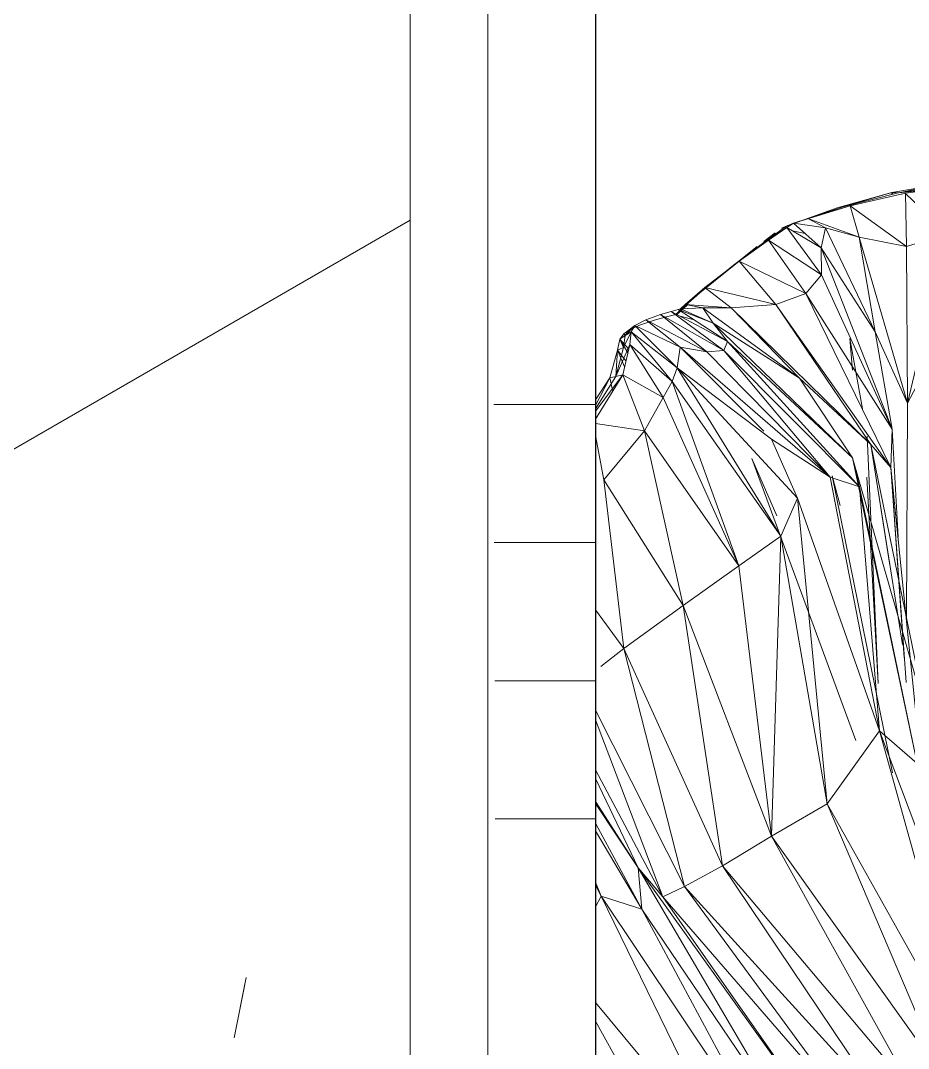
# Model space of a CAD drawing. Header units: millimetres. Extents: x -8546 to 211781, y -3000 to 31870.
# Drawn here: x -4829.4 to -4726.5, y 2641.4 to 2760.4 of the extents above; entities that cross this region are included whole.
import ezdxf

# ---------------------------------------------------------------- set-up
doc = ezdxf.new("R2010")
doc.units = ezdxf.units.MM
for name, color, linetype, lineweight in [('A-WALL', 113, 'Continuous', 9), ('A-WALL-PATT', 111, 'Continuous', 25), ('G-IMPT', 8, 'Continuous', 9), ('I-FURN', 30, 'Continuous', 9), ('I-WALL', 2, 'Continuous', 9)]:
    doc.layers.add(name, color=color, linetype=linetype, lineweight=lineweight)

# ---------------------------------------------------------------- blocks, each defined once
blk = doc.blocks.new('Artificial banana plant 1500mm - Family 4__C1-728657-Begane grond')
at = {"layer": 'G-IMPT'}
for p, q in [((-315.65, 83.65), (-310.2, 84.55)), ((-315.65, 83.65), (-310.2, 84.55)), ((-314.9, 83.6), (-310.2, 84.55)), ((-314.9, 83.6), (-310.2, 84.55)), ((-322, 81.87), (-315.65, 83.65)), ((-322, 81.87), (-315.65, 83.65)), ((-321.29, 81.99), (-315.65, 83.65)), ((-321.29, 81.99), (-315.65, 83.65)), ((-314.9, 83.6), (-321.29, 81.99)), ((-321.29, 81.99), (-314.9, 83.6)), ((-314.09, 83.56), (-320.5, 82.11)), ((-314.09, 83.56), (-320.5, 82.11)), ((-315.65, 83.65), (-315.68, 83.46)), ((-315.65, 83.65), (-315.68, 83.46)), ((-315.65, 83.65), (-314.9, 83.6)), ((-315.65, 83.65), (-314.9, 83.6)), ((-315.65, 83.65), (-315.49, 83.46)), ((-315.65, 83.65), (-315.49, 83.46)), ((-309.44, 84.41), (-314.9, 83.6)), ((-314.9, 83.6), (-309.44, 84.41)), ((-308.61, 84.25), (-314.9, 83.6)), ((-308.61, 84.25), (-314.9, 83.6)), ((-314.09, 83.56), (-314.54, 83.46)), ((-314.09, 83.56), (-314.54, 83.46)), ((-308.61, 84.25), (-314.09, 83.56)), ((-308.61, 84.25), (-314.09, 83.56)), ((-314.09, 83.56), (-313.95, 77.38)), ((-314.09, 83.56), (-313.95, 77.38)), ((-313.99, 83.46), (-309.22, 78.85)), ((-313.99, 83.46), (-309.22, 78.85)), ((-326.84, 80.13), (-322, 81.87)), ((-326.84, 80.13), (-322, 81.87)), ((-320.5, 82.11), (-326.16, 80.36)), ((-320.5, 82.11), (-326.16, 80.36)), ((-321.29, 81.99), (-326.16, 80.36)), ((-326.16, 80.36), (-321.29, 81.99)), ((-326.16, 80.36), (-322, 81.87)), ((-326.16, 80.36), (-322, 81.87)), ((-320.5, 82.11), (-325.41, 80.62)), ((-320.5, 82.11), (-325.41, 80.62)), ((-320.5, 82.11), (-313.95, 77.38)), ((-320.5, 82.11), (-313.95, 77.38)), ((-320.5, 82.11), (-319.46, 78.45)), ((-320.5, 82.11), (-319.46, 78.45)), ((-327.8, 79.77), (-328.53, 79.26)), ((-328.53, 79.26), (-327.8, 79.77)), ((-328.46, 79.5), (-326.84, 80.13)), ((-328.46, 79.5), (-326.84, 80.13)), ((-328.46, 79.5), (-327.8, 79.77)), ((-328.46, 79.5), (-327.8, 79.77)), ((-327.07, 80.07), (-327.81, 79.58)), ((-327.07, 80.07), (-327.81, 79.58)), ((-325.41, 80.62), (-327.8, 79.77)), ((-325.41, 80.62), (-327.8, 79.77)), ((-326.16, 80.36), (-327.8, 79.77)), ((-327.8, 79.77), (-326.16, 80.36)), ((-327.8, 79.77), (-326.84, 80.13)), ((-327.8, 79.77), (-326.84, 80.13)), ((-327.8, 79.77), (-327.07, 80.07)), ((-327.8, 79.77), (-327.07, 80.07)), ((-325.41, 80.62), (-327.07, 80.07)), ((-325.41, 80.62), (-327.07, 80.07)), ((-327.07, 80.07), (-323.33, 79.53)), ((-327.07, 80.07), (-323.33, 79.53)), ((-327.07, 80.07), (-323.85, 77.22)), ((-327.07, 80.07), (-323.85, 77.22)), ((-326.84, 80.13), (-326.16, 80.36)), ((-326.84, 80.13), (-326.16, 80.36)), ((-326.16, 80.36), (-325.41, 80.62)), ((-326.16, 80.36), (-325.41, 80.62)), ((-325.41, 80.62), (-319.46, 78.45)), ((-325.41, 80.62), (-319.46, 78.45)), ((-325.41, 80.62), (-323.33, 79.53)), ((-325.41, 80.62), (-323.33, 79.53)), ((-328.53, 79.26), (-330.64, 77.74)), ((-330.64, 77.74), (-328.53, 79.26)), ((-327.81, 79.58), (-330.5, 77.83)), ((-327.81, 79.58), (-330.5, 77.83)), ((-330.5, 77.97), (-329.19, 78.97)), ((-330.5, 77.97), (-329.19, 78.97)), ((-330.5, 77.85), (-329.19, 78.97)), ((-330.5, 77.85), (-329.19, 78.97)), ((-327.81, 79.58), (-329.94, 78.13)), ((-327.81, 79.58), (-329.94, 78.13)), ((-327.81, 79.58), (-323.85, 77.22)), ((-327.81, 79.58), (-323.85, 77.22)), ((-327.81, 79.58), (-323.82, 74.12)), ((-327.81, 79.58), (-323.82, 74.12)), ((-327.18, 79.21), (-325.72, 78.88)), ((-327.18, 79.21), (-325.72, 78.88)), ((-323.33, 79.53), (-323.85, 77.22)), ((-323.33, 79.53), (-323.85, 77.22)), ((-319.46, 78.45), (-323.33, 79.53)), ((-319.46, 78.45), (-323.33, 79.53)), ((-323.33, 79.53), (-317.6, 67.51)), ((-323.33, 79.53), (-317.6, 67.51)), ((-309.22, 78.85), (-313.95, 77.38)), ((-309.22, 78.85), (-313.95, 77.38)), ((-309.22, 78.85), (-313.83, 59.23)), ((-309.22, 78.85), (-313.83, 59.23)), ((-329.94, 78.13), (-333.99, 75.21)), ((-329.94, 78.13), (-333.99, 75.21)), ((-330.64, 77.74), (-333.99, 75.21)), ((-333.99, 75.21), (-330.64, 77.74)), ((-329.94, 78.13), (-333.34, 75.7)), ((-329.94, 78.13), (-333.34, 75.7)), ((-333.34, 75.74), (-331.27, 77.38)), ((-333.34, 75.74), (-331.27, 77.38)), ((-333.34, 75.73), (-331.27, 77.38)), ((-333.34, 75.73), (-331.27, 77.38)), ((-329.94, 78.13), (-323.82, 74.12)), ((-329.94, 78.13), (-323.82, 74.12)), ((-329.94, 78.13), (-325.61, 71.94)), ((-329.94, 78.13), (-325.61, 71.94)), ((-313.95, 77.38), (-319.46, 78.45)), ((-313.95, 77.38), (-319.46, 78.45)), ((-319.46, 78.45), (-313.83, 59.23)), ((-319.46, 78.45), (-313.83, 59.23)), ((-319.46, 78.45), (-317.6, 67.51)), ((-319.46, 78.45), (-317.6, 67.51)), ((-323.85, 77.22), (-323.82, 74.12)), ((-323.85, 77.22), (-323.82, 74.12)), ((-323.85, 77.22), (-317.6, 67.51)), ((-323.85, 77.22), (-317.6, 67.51)), ((-323.85, 77.22), (-315.63, 56.23)), ((-323.85, 77.22), (-315.63, 56.23)), ((-313.95, 77.38), (-313.83, 59.23)), ((-313.95, 77.38), (-313.83, 59.23)), ((-333.34, 75.7), (-337.92, 72.01)), ((-333.34, 75.7), (-337.92, 72.01)), ((-333.99, 75.21), (-337.92, 72.01)), ((-337.92, 72.01), (-333.99, 75.21)), ((-333.34, 75.7), (-337.34, 72.62)), ((-333.34, 75.7), (-337.34, 72.62)), ((-333.99, 75.21), (-333.34, 75.7)), ((-333.99, 75.21), (-333.34, 75.7)), ((-333.34, 75.7), (-325.61, 71.94)), ((-333.34, 75.7), (-325.61, 71.94)), ((-333.34, 75.7), (-329.12, 70.67)), ((-333.34, 75.7), (-329.12, 70.67)), ((-337.92, 72.01), (-334.57, 74.76)), ((-337.92, 72.01), (-334.57, 74.76)), ((-323.82, 74.12), (-325.61, 71.94)), ((-323.82, 74.12), (-325.61, 71.94)), ((-323.82, 74.12), (-315.63, 56.23)), ((-323.82, 74.12), (-315.63, 56.23)), ((-337.92, 72.01), (-340.17, 70.03)), ((-340.17, 70.03), (-337.92, 72.01)), ((-337.34, 72.62), (-339.62, 70.66)), ((-337.34, 72.62), (-339.62, 70.66)), ((-337.34, 72.62), (-329.12, 70.67)), ((-337.34, 72.62), (-329.12, 70.67)), ((-337.34, 72.62), (-334.28, 70.28)), ((-337.34, 72.62), (-334.28, 70.28)), ((-325.61, 71.94), (-329.12, 70.67)), ((-325.61, 71.94), (-329.12, 70.67)), ((-325.61, 71.94), (-315.63, 56.23)), ((-325.61, 71.94), (-315.63, 56.23)), ((-325.61, 71.94), (-315.76, 51.78)), ((-325.61, 71.94), (-315.76, 51.78)), ((-340.66, 69.45), (-339.34, 70.64)), ((-340.66, 69.45), (-339.34, 70.64)), ((-340.17, 70.03), (-339.62, 70.66)), ((-340.17, 70.03), (-339.62, 70.66)), ((-339.62, 70.66), (-340.14, 70.16)), ((-339.62, 70.66), (-340.14, 70.16)), ((-340.14, 70.16), (-337.57, 70.28)), ((-340.14, 70.16), (-337.57, 70.28)), ((-339.62, 70.66), (-334.28, 70.28)), ((-339.62, 70.66), (-334.28, 70.28)), ((-339.62, 70.66), (-337.57, 70.28)), ((-339.62, 70.66), (-337.57, 70.28)), ((-334.28, 70.28), (-337.57, 70.28)), ((-334.28, 70.28), (-337.57, 70.28)), ((-337.57, 70.28), (-336.35, 68.51)), ((-337.57, 70.28), (-336.35, 68.51)), ((-337.57, 70.28), (-326.35, 62.12)), ((-337.57, 70.28), (-326.35, 62.12)), ((-329.12, 70.67), (-334.28, 70.28)), ((-329.12, 70.67), (-334.28, 70.28)), ((-334.28, 70.28), (-318.11, 54.44)), ((-334.28, 70.28), (-318.11, 54.44)), ((-334.28, 70.28), (-326.35, 62.12)), ((-334.28, 70.28), (-326.35, 62.12)), ((-329.12, 70.67), (-315.76, 51.78)), ((-329.12, 70.67), (-315.76, 51.78)), ((-329.12, 70.67), (-318.11, 54.44)), ((-329.12, 70.67), (-318.11, 54.44)), ((-342.45, 69.5), (-344.16, 68.9)), ((-342.45, 69.5), (-344.16, 68.9)), ((-341.78, 69.24), (-343.03, 68.9)), ((-343.03, 68.9), (-341.78, 69.24)), ((-341.22, 69.87), (-342.45, 69.5)), ((-341.22, 69.87), (-342.45, 69.5)), ((-342.45, 69.5), (-335.12, 65.33)), ((-342.45, 69.5), (-335.12, 65.33)), ((-342.45, 69.5), (-337.1, 65.18)), ((-342.45, 69.5), (-337.1, 65.18)), ((-340.98, 69.45), (-341.78, 69.24)), ((-341.78, 69.24), (-340.98, 69.45)), ((-340.42, 70.08), (-341.22, 69.87)), ((-340.42, 70.08), (-341.22, 69.87)), ((-341.22, 69.87), (-334.7, 66.37)), ((-341.22, 69.87), (-334.7, 66.37)), ((-341.22, 69.87), (-335.12, 65.33)), ((-341.22, 69.87), (-335.12, 65.33)), ((-340.69, 69.53), (-340.98, 69.45)), ((-340.98, 69.45), (-340.69, 69.53)), ((-340.17, 70.03), (-340.69, 69.53)), ((-340.69, 69.53), (-340.17, 70.03)), ((-340.67, 69.44), (-340.17, 70.03)), ((-340.67, 69.44), (-340.17, 70.03)), ((-340.14, 70.16), (-340.42, 70.08)), ((-340.14, 70.16), (-340.42, 70.08)), ((-340.42, 70.08), (-336.35, 68.51)), ((-340.42, 70.08), (-336.35, 68.51)), ((-340.42, 70.08), (-334.7, 66.37)), ((-340.42, 70.08), (-334.7, 66.37)), ((-340.18, 69.31), (-338.58, 68.89)), ((-340.18, 69.31), (-338.58, 68.89)), ((-340.14, 70.16), (-336.35, 68.51)), ((-340.14, 70.16), (-336.35, 68.51)), ((-345.44, 68.22), (-346.55, 67.07)), ((-345.44, 68.22), (-346.55, 67.07)), ((-344.77, 68.33), (-346.1, 67.72)), ((-346.1, 67.72), (-344.77, 68.33)), ((-346.1, 67.72), (-345.44, 68.22)), ((-346.1, 67.72), (-345.44, 68.22)), ((-345.44, 68.22), (-345.85, 67.51)), ((-345.44, 68.22), (-345.85, 67.51)), ((-344.16, 68.9), (-345.44, 68.22)), ((-344.16, 68.9), (-345.44, 68.22)), ((-345.44, 68.22), (-340.2, 65.72)), ((-345.44, 68.22), (-340.2, 65.72)), ((-345.44, 68.22), (-340.52, 63.32)), ((-345.44, 68.22), (-340.52, 63.32)), ((-343.03, 68.9), (-344.77, 68.33)), ((-344.77, 68.33), (-343.03, 68.9)), ((-344.16, 68.9), (-337.1, 65.18)), ((-344.16, 68.9), (-337.1, 65.18)), ((-344.16, 68.9), (-340.2, 65.72)), ((-344.16, 68.9), (-340.2, 65.72)), ((-336.35, 68.51), (-334.7, 66.37)), ((-336.35, 68.51), (-334.7, 66.37)), ((-336.35, 68.51), (-326.35, 62.12)), ((-336.35, 68.51), (-326.35, 62.12)), ((-336.35, 68.51), (-320.22, 52.9)), ((-336.35, 68.51), (-320.22, 52.9)), ((-347.43, 65.37), (-347.18, 66.67)), ((-347.43, 65.37), (-347.18, 66.67)), ((-346.7, 67.26), (-347.18, 66.67)), ((-346.7, 67.26), (-347.18, 66.67)), ((-347.18, 66.67), (-346.55, 67.07)), ((-347.18, 66.67), (-346.55, 67.07)), ((-346.76, 65.69), (-347.18, 66.67)), ((-346.76, 65.69), (-347.18, 66.67)), ((-347.18, 66.67), (-346.24, 65.08)), ((-347.18, 66.67), (-346.24, 65.08)), ((-347.18, 66.67), (-346.14, 65.51)), ((-347.18, 66.67), (-346.14, 65.51)), ((-345.85, 67.51), (-346.76, 65.69)), ((-345.85, 67.51), (-346.76, 65.69)), ((-346.55, 67.07), (-346.76, 65.69)), ((-346.76, 65.69), (-346.55, 67.07)), ((-346.1, 67.72), (-346.7, 67.26)), ((-346.1, 67.72), (-346.7, 67.26)), ((-346.7, 67.26), (-346.55, 67.07)), ((-346.7, 67.26), (-346.55, 67.07)), ((-346.1, 67.72), (-346.55, 67.07)), ((-346.1, 67.72), (-346.55, 67.07)), ((-346.55, 67.07), (-345.85, 67.51)), ((-346.55, 67.07), (-345.85, 67.51)), ((-345.85, 67.51), (-346.02, 66.04)), ((-345.85, 67.51), (-346.02, 66.04)), ((-345.85, 67.51), (-340.52, 63.32)), ((-345.85, 67.51), (-340.52, 63.32)), ((-345.85, 67.51), (-341.13, 61.76)), ((-345.85, 67.51), (-341.13, 61.76)), ((-319.08, 58.58), (-320.51, 66.75)), ((-319.08, 58.58), (-320.51, 66.75)), ((-320.51, 66.75), (-320.2, 63.05)), ((-320.51, 66.75), (-320.2, 63.05)), ((-317.6, 67.51), (-315.63, 56.23)), ((-317.6, 67.51), (-315.63, 56.23)), ((-313.83, 59.23), (-317.6, 67.51)), ((-313.83, 59.23), (-317.6, 67.51)), ((-346.02, 66.04), (-347.62, 62.33)), ((-346.02, 66.04), (-347.62, 62.33)), ((-346.76, 65.69), (-347.62, 62.33)), ((-347.62, 62.33), (-346.76, 65.69)), ((-347.43, 65.37), (-346.76, 65.69)), ((-347.43, 65.37), (-346.76, 65.69)), ((-346.02, 66.04), (-346.84, 62.51)), ((-346.02, 66.04), (-346.84, 62.51)), ((-346.02, 66.04), (-341.13, 61.76)), ((-346.02, 66.04), (-341.13, 61.76)), ((-346.02, 66.04), (-342.17, 59.89)), ((-346.02, 66.04), (-342.17, 59.89)), ((-340.2, 65.72), (-340.52, 63.32)), ((-340.2, 65.72), (-340.52, 63.32)), ((-337.1, 65.18), (-340.2, 65.72)), ((-337.1, 65.18), (-340.2, 65.72)), ((-340.2, 65.72), (-322.79, 50.68)), ((-340.2, 65.72), (-322.79, 50.68)), ((-340.2, 65.72), (-330.5, 55.99)), ((-340.2, 65.72), (-330.5, 55.99)), ((-334.7, 66.37), (-335.12, 65.33)), ((-334.7, 66.37), (-335.12, 65.33)), ((-334.7, 66.37), (-320.22, 52.9)), ((-334.7, 66.37), (-320.22, 52.9)), ((-334.7, 66.37), (-319.39, 49.56)), ((-334.7, 66.37), (-319.39, 49.56)), ((-348.33, 62.17), (-347.43, 65.37)), ((-348.33, 62.17), (-347.43, 65.37)), ((-347.62, 62.33), (-347.43, 65.37)), ((-347.62, 62.33), (-347.43, 65.37)), ((-347.43, 65.37), (-346.62, 63.46)), ((-347.43, 65.37), (-346.62, 63.46)), ((-347.43, 65.37), (-346.46, 64.14)), ((-347.43, 65.37), (-346.46, 64.14)), ((-335.12, 65.33), (-337.1, 65.18)), ((-335.12, 65.33), (-337.1, 65.18)), ((-337.1, 65.18), (-322.79, 50.68)), ((-337.1, 65.18), (-322.79, 50.68)), ((-335.12, 65.33), (-319.39, 49.56)), ((-335.12, 65.33), (-319.39, 49.56)), ((-335.12, 65.33), (-322.79, 50.68)), ((-335.12, 65.33), (-322.79, 50.68)), ((-340.52, 63.32), (-341.13, 61.76)), ((-340.52, 63.32), (-341.13, 61.76)), ((-340.52, 63.32), (-329.6, 55.09)), ((-340.52, 63.32), (-329.6, 55.09)), ((-340.52, 63.32), (-326.59, 48.24)), ((-340.52, 63.32), (-326.59, 48.24)), ((-340.52, 63.32), (-328.53, 43.84)), ((-340.52, 63.32), (-328.53, 43.84)), ((-311.78, 63.19), (-313.83, 59.23)), ((-311.78, 63.19), (-313.83, 59.23)), ((-346.84, 62.51), (-349.98, 58.33)), ((-346.84, 62.51), (-349.98, 58.33)), ((-346.84, 62.51), (-349.98, 57.38)), ((-346.84, 62.51), (-349.98, 57.38)), ((-347.62, 62.33), (-349.98, 58.6)), ((-349.98, 58.6), (-347.62, 62.33)), ((-349.98, 59.64), (-348.33, 62.17)), ((-349.98, 59.64), (-348.33, 62.17)), ((-349.98, 58.98), (-348.33, 62.17)), ((-349.98, 58.98), (-348.33, 62.17)), ((-348.33, 62.17), (-347.62, 62.33)), ((-348.33, 62.17), (-347.62, 62.33)), ((-348.33, 62.17), (-348, 60.61)), ((-348.33, 62.17), (-348, 60.61)), ((-347.62, 62.33), (-346.84, 62.51)), ((-347.62, 62.33), (-346.84, 62.51)), ((-346.84, 62.51), (-342.17, 59.89)), ((-346.84, 62.51), (-342.17, 59.89)), ((-346.84, 62.51), (-344.32, 56.03)), ((-346.84, 62.51), (-344.32, 56.03)), ((-326.35, 62.12), (-320.22, 52.9)), ((-326.35, 62.12), (-320.22, 52.9)), ((-318.11, 54.44), (-326.35, 62.12)), ((-318.11, 54.44), (-326.35, 62.12)), ((-341.13, 61.76), (-342.17, 59.89)), ((-341.13, 61.76), (-342.17, 59.89)), ((-341.13, 61.76), (-328.53, 43.84)), ((-341.13, 61.76), (-328.53, 43.84)), ((-341.13, 61.76), (-333.38, 40.39)), ((-341.13, 61.76), (-333.38, 40.39)), ((-342.17, 59.89), (-344.32, 56.03)), ((-342.17, 59.89), (-344.32, 56.03)), ((-342.17, 59.89), (-333.38, 40.39)), ((-342.17, 59.89), (-333.38, 40.39)), ((-313.83, 59.23), (-313.97, 34.39)), ((-313.83, 59.23), (-313.97, 34.39)), ((-349.98, 56.89), (-344.32, 56.03)), ((-349.98, 56.89), (-344.32, 56.03)), ((-344.32, 56.03), (-349.02, 50.37)), ((-344.32, 56.03), (-349.02, 50.37)), ((-344.32, 56.03), (-333.38, 40.39)), ((-344.32, 56.03), (-333.38, 40.39)), ((-344.32, 56.03), (-339.85, 35.8)), ((-344.32, 56.03), (-339.85, 35.8)), ((-315.63, 56.23), (-315.76, 51.78)), ((-315.63, 56.23), (-315.76, 51.78)), ((-315.63, 56.23), (-314.94, 43.73)), ((-315.63, 56.23), (-314.94, 43.73)), ((-349.98, 55.48), (-349.02, 50.37)), ((-349.98, 55.48), (-349.02, 50.37)), ((-329.6, 55.09), (-326.59, 48.24)), ((-329.6, 55.09), (-326.59, 48.24)), ((-322.79, 50.68), (-329.6, 55.09)), ((-322.79, 50.68), (-329.6, 55.09)), ((-318.53, 55.42), (-317.23, 26.79)), ((-318.53, 55.42), (-317.23, 26.79)), ((-318.11, 54.44), (-315.88, 40.49)), ((-318.11, 54.44), (-314.41, 31.3)), ((-318.11, 54.44), (-311.65, 23.11)), ((-318.11, 54.44), (-311.65, 23.11)), ((-315.76, 51.78), (-318.11, 54.44)), ((-315.76, 51.78), (-318.11, 54.44)), ((-328.98, 46.18), (-331.88, 52.83)), ((-328.98, 46.18), (-331.88, 52.83)), ((-331.88, 52.83), (-319.84, 20.16)), ((-331.88, 52.83), (-319.84, 20.16)), ((-320.22, 52.9), (-319.39, 49.56)), ((-320.22, 52.9), (-319.39, 49.56)), ((-320.22, 52.9), (-311.65, 23.11)), ((-320.22, 52.9), (-311.65, 23.11)), ((-320.22, 52.9), (-312.74, 17.52)), ((-320.22, 52.9), (-312.74, 17.52)), ((-315.76, 51.78), (-314.02, 26.89)), ((-315.76, 51.78), (-314.22, 29.73)), ((-315.76, 51.78), (-312.42, 18.82)), ((-315.76, 51.78), (-312.42, 18.82)), ((-349.02, 50.37), (-339.85, 35.8)), ((-349.02, 50.37), (-339.85, 35.8)), ((-349.02, 50.37), (-346.7, 30.84)), ((-349.02, 50.37), (-346.7, 30.84)), ((-319.39, 49.56), (-322.79, 50.68)), ((-319.39, 49.56), (-322.79, 50.68)), ((-322.79, 50.68), (-317.11, 21.3)), ((-322.79, 50.68), (-317.11, 21.3)), ((-321.65, 47.4), (-322.56, 50.83)), ((-321.65, 47.4), (-322.56, 50.83)), ((-322.56, 50.83), (-315.59, 16.42)), ((-318.55, 50.67), (-318.16, 43.64)), ((-318.55, 50.67), (-317.23, 26.79)), ((-319.39, 49.56), (-312.74, 17.52)), ((-319.39, 49.56), (-312.74, 17.52)), ((-319.39, 49.56), (-317.11, 21.3)), ((-319.39, 49.56), (-317.11, 21.3)), ((-326.59, 48.24), (-328.53, 43.84)), ((-326.59, 48.24), (-328.53, 43.84)), ((-326.59, 48.24), (-317.11, 21.3)), ((-326.59, 48.24), (-317.11, 21.3)), ((-326.59, 48.24), (-323.14, 12.84)), ((-326.59, 48.24), (-323.14, 12.84)), ((-328.53, 43.84), (-333.38, 40.39)), ((-328.53, 43.84), (-333.38, 40.39)), ((-328.53, 43.84), (-329.62, 9.1)), ((-328.53, 43.84), (-329.62, 9.1)), ((-328.53, 43.84), (-323.14, 12.84)), ((-328.53, 43.84), (-323.14, 12.84)), ((-333.38, 40.39), (-339.85, 35.8)), ((-333.38, 40.39), (-339.85, 35.8)), ((-333.38, 40.39), (-329.62, 9.1)), ((-333.38, 40.39), (-329.62, 9.1)), ((-339.85, 35.8), (-346.7, 30.84)), ((-339.85, 35.8), (-346.7, 30.84)), ((-339.85, 35.8), (-329.62, 9.1)), ((-339.85, 35.8), (-329.62, 9.1)), ((-339.85, 35.8), (-335.27, 5.64)), ((-339.85, 35.8), (-335.27, 5.64)), ((-349.98, 35.32), (-346.7, 30.84)), ((-349.98, 35.32), (-346.7, 30.84)), ((-346.7, 30.84), (-349.39, 28.75)), ((-346.7, 30.84), (-349.39, 28.75)), ((-346.7, 30.84), (-335.27, 5.64)), ((-346.7, 30.84), (-335.27, 5.64)), ((-346.7, 30.84), (-339.68, 3.28)), ((-346.7, 30.84), (-339.68, 3.28)), ((-349.98, 23.68), (-339.68, 3.28)), ((-349.98, 23.68), (-339.68, 3.28)), ((-349.98, 22.58), (-342.2, 2.06)), ((-349.98, 22.58), (-342.2, 2.06)), ((-317.11, 21.3), (-323.14, 12.84)), ((-317.11, 21.3), (-323.14, 12.84)), ((-312.74, 17.52), (-317.11, 21.3)), ((-312.74, 17.52), (-317.11, 21.3)), ((-317.11, 21.3), (-303.28, -15.42)), ((-317.11, 21.3), (-303.28, -15.42)), ((-317.11, 21.3), (-306.43, -17.08)), ((-317.11, 21.3), (-306.43, -17.08)), ((-349.98, 16.79), (-342.2, 2.06)), ((-349.98, 16.79), (-342.2, 2.06)), ((-349.98, 15.76), (-345.06, 5.42)), ((-349.98, 15.76), (-345.06, 5.42)), ((-349.98, 13.12), (-345.06, 5.42)), ((-349.98, 13.12), (-345.06, 5.42)), ((-349.98, 12.89), (-345.06, 5.42)), ((-349.98, 12.89), (-345.06, 5.42)), ((-323.14, 12.84), (-329.62, 9.1)), ((-323.14, 12.84), (-329.62, 9.1)), ((-323.14, 12.84), (-306.43, -17.08)), ((-323.14, 12.84), (-306.43, -17.08)), ((-323.14, 12.84), (-309.69, -18.84)), ((-323.14, 12.84), (-309.69, -18.84)), ((-349.98, 9.72), (-344.64, 0.65)), ((-349.98, 9.72), (-344.64, 0.65)), ((-349.95, 10.52), (-344.64, 0.65)), ((-349.95, 10.52), (-344.64, 0.65)), ((-329.62, 9.1), (-335.27, 5.64)), ((-329.62, 9.1), (-335.27, 5.64)), ((-329.62, 9.1), (-309.69, -18.84)), ((-329.62, 9.1), (-309.69, -18.84)), ((-329.62, 9.1), (-313.15, -20.56)), ((-329.62, 9.1), (-313.15, -20.56)), ((-342.2, 2.06), (-345.06, 5.42)), ((-342.2, 2.06), (-345.06, 5.42)), ((-345.06, 5.42), (-344.64, 0.65)), ((-345.06, 5.42), (-344.64, 0.65)), ((-345.06, 5.42), (-323.49, -24.62)), ((-345.06, 5.42), (-323.49, -24.62)), ((-345.06, 5.42), (-326.57, -25.99)), ((-345.06, 5.42), (-326.57, -25.99)), ((-335.27, 5.64), (-339.68, 3.28)), ((-335.27, 5.64), (-339.68, 3.28)), ((-335.27, 5.64), (-313.15, -20.56)), ((-335.27, 5.64), (-313.15, -20.56)), ((-335.27, 5.64), (-316.62, -22.08)), ((-335.27, 5.64), (-316.62, -22.08)), ((-349.98, 3.78), (-349.35, 2.15)), ((-349.98, 3.78), (-349.35, 2.15)), ((-349.98, 3.43), (-349.35, 2.15)), ((-349.98, 3.43), (-349.35, 2.15)), ((-339.68, 3.28), (-342.2, 2.06)), ((-339.68, 3.28), (-342.2, 2.06)), ((-339.68, 3.28), (-316.62, -22.08)), ((-339.68, 3.28), (-316.62, -22.08)), ((-339.68, 3.28), (-320.11, -23.38)), ((-339.68, 3.28), (-320.11, -23.38)), ((-349.35, 2.15), (-349.98, 0.92)), ((-349.35, 2.15), (-349.98, 0.92)), ((-344.64, 0.65), (-349.35, 2.15)), ((-344.64, 0.65), (-349.35, 2.15)), ((-349.35, 2.15), (-329.49, -27.47)), ((-349.35, 2.15), (-329.49, -27.47)), ((-349.35, 2.15), (-333.78, -29.71)), ((-349.35, 2.15), (-333.78, -29.71)), ((-342.2, 2.06), (-320.11, -23.38)), ((-342.2, 2.06), (-320.11, -23.38)), ((-342.2, 2.06), (-323.49, -24.62)), ((-342.2, 2.06), (-323.49, -24.62)), ((-344.64, 0.65), (-326.57, -25.99)), ((-344.64, 0.65), (-326.57, -25.99)), ((-344.64, 0.65), (-329.49, -27.47)), ((-344.64, 0.65), (-329.49, -27.47)), ((-391.87, -14.26), (-390.46, -7.29)), ((-391.87, -14.26), (-390.6, -8.1)), ((-349.98, -10.18), (-333.78, -29.71)), ((-349.98, -10.18), (-333.78, -29.71)), ((-349.98, -12.32), (-339.07, -32.18)), ((-349.98, -12.32), (-339.07, -32.18))]:
    blk.add_line(p, q, dxfattribs=at)
blk = doc.blocks.new('Artificial banana plant 1500mm - Family 4__C2-728658-Begane grond')
blk.add_blockref('Artificial banana plant 1500mm - Family 4__C1-728657-Begane grond', (0, 0))
blk = doc.blocks.new('Artificial banana plant 1500mm - Family 4-728656-Begane grond')
blk.add_blockref('Artificial banana plant 1500mm - Family 4__C2-728658-Begane grond', (0, 0))
blk = doc.blocks.new('Artificial banana plant 1500mm - Ny märkning-728662-Begane grond')
blk.add_blockref('Artificial banana plant 1500mm - Family 4-728656-Begane grond', (0, 0))

msp = doc.modelspace()

# ---------------------------------------------------------------- hatches: boundary and pattern name
at = {"layer": 'A-WALL-PATT', "lineweight": 9}
h = msp.add_hatch(dxfattribs=at)
h.set_pattern_fill('FP_9', color=256, angle=60, style=0, pattern_type=2)
h.set_pattern_definition([(150, (-4762.73, 6467.82), (-70, -121.2436), []), (210, (-4762.73, 6467.82), (70, -121.2436), [])])
h.paths.add_polyline_path([(-5019.23, 2095.37), (-4784.23, 2095.37), (-4784.23, 2914.39), (-4817.77, 2905.35), (-4838.89, 2897.44), (-4869.85, 2880.05), (-4874.28, 2879.96), (-4898.05, 2880.6), (-4910.06, 2884.11), (-4909.48, 2896.32), (-4906.11, 2909.33), (-4903.97, 2918.68), (-4899.82, 2945.31), (-4895.66, 2958.84), (-4895.06, 2964.4), (-4892.54, 2969.42), (-4887.5, 2983.15), (-4884.57, 2995.63), (-4881.85, 3005.55), (-4872.84, 3032.11), (-4870.32, 3053.32), (-4857.76, 3097.1), (-4852.67, 3104.12), (-4847.62, 3108.14), (-4833.9, 3113.95), (-4821.26, 3119.64), (-4820.56, 3122.04), (-4818.42, 3122.22), (-4812.65, 3124.25), (-4811.59, 3123.75), (-4809.92, 3120.18), (-4807.45, 3115.58), (-4806.69, 3115.58), (-4804.18, 3117.05), (-4800.64, 3122.49), (-4800.64, 3121.18), (-4799.17, 3122.04), (-4795.76, 3124.92), (-4791.69, 3125.22), (-4784.23, 3124.83), (-4784.23, 3301.87), (-4910.23, 3301.87), (-4910.23, 3248.87), (-5019.23, 3248.87), (-5019.23, 2116.87)])
h.paths.add_polyline_path([(-4809.61, 3043.43), (-4793.44, 3049.09), (-4793.93, 3048.75), (-4808.17, 3043.91)])
h.paths.add_polyline_path([(-4816.27, 4201.87), (-4784.23, 4201.87), (-4784.23, 5902.1), (-5019.23, 5902.1), (-5019.23, 4254.87), (-4910.23, 4254.87), (-4910.23, 4201.87)])
h.paths.add_polyline_path([(-4784.23, 5991.1), (-4784.23, 6368.37), (-5019.23, 6368.37), (-5019.23, 5991.1)])
h.paths.add_polyline_path([(-4784.23, 6457.37), (-4784.23, 8733.77), (-4910.23, 8733.77), (-4910.23, 8680.77), (-5019.23, 8680.77), (-5019.23, 6457.37)])
h.paths.add_polyline_path([(-4910.23, 9633.77), (-4784.23, 9633.77), (-4784.23, 10840.27), (-5019.23, 10840.27), (-5019.23, 9686.77), (-4910.23, 9686.77), (-4910.23, 9643.77)])
h = msp.add_hatch(dxfattribs=at)
h.set_pattern_fill('FP_8', color=256, angle=90, style=0, pattern_type=2)
h.set_pattern_definition([(180, (-4762.73, 6467.83), (-4e-13, -200), []), (180, (-4762.73, 6483.83), (-4e-13, -200), []), (180, (-4762.73, 6499.83), (-4e-13, -200), []), (180, (-4762.73, 6515.83), (-4e-13, -200), [])])
h.paths.add_polyline_path([(-4762.73, 2116.87), (-4763.7, 2575.37), (-4775.23, 2581.41), (-4775.23, 2116.87)])
h.paths.add_polyline_path([(-4762.73, 2612.55), (-4762.86, 2918.68), (-4775.23, 2915.27), (-4774.23, 2627.43), (-4763.49, 2613.79), (-4762.81, 2612.68)])
h.paths.add_polyline_path([(-4762.73, 3112.42), (-4762.73, 3301.87), (-4775.23, 3301.87), (-4775.23, 3120.56), (-4771.58, 3119.17), (-4770.65, 3117.35), (-4767.56, 3115.72), (-4764.87, 3114.25), (-4762.77, 3112.46)])
h.paths.add_polyline_path([(-4762.73, 4201.87), (-4762.73, 5902.1), (-4775.23, 5902.1), (-4775.23, 4201.87)])
h.paths.add_polyline_path([(-4775.23, 5991.1), (-4762.73, 5991.1), (-4762.73, 6368.37), (-4775.23, 6368.37), (-4775.23, 6205.12)])
h.paths.add_polyline_path([(-4762.73, 6457.37), (-4762.73, 8733.77), (-4775.23, 8733.77), (-4775.23, 6457.37)])
h.paths.add_polyline_path([(-4762.73, 9633.77), (-4762.73, 10818.77), (-4775.23, 10818.77), (-4775.23, 9633.77)])

# ---------------------------------------------------------------- linework, layer by layer
at = {"layer": 'A-WALL'}
for p, q in [((-4775.23, 2915.44), (-4775.23, 2628.55)), ((-4784.23, 2913.67), (-4784.23, 2095.37))]:
    msp.add_line(p, q, dxfattribs=at)
at = {"layer": 'I-WALL', "lineweight": 25}
msp.add_line((-4762.73, 2612.68), (-4762.73, 2918.71), dxfattribs=at)

# ---------------------------------------------------------------- block references
at = {"layer": 'I-FURN'}
msp.add_blockref('Artificial banana plant 1500mm - Ny märkning-728662-Begane grond', (-4412.76, 2656.87), dxfattribs=at)

doc.saveas('drawing.dxf')
